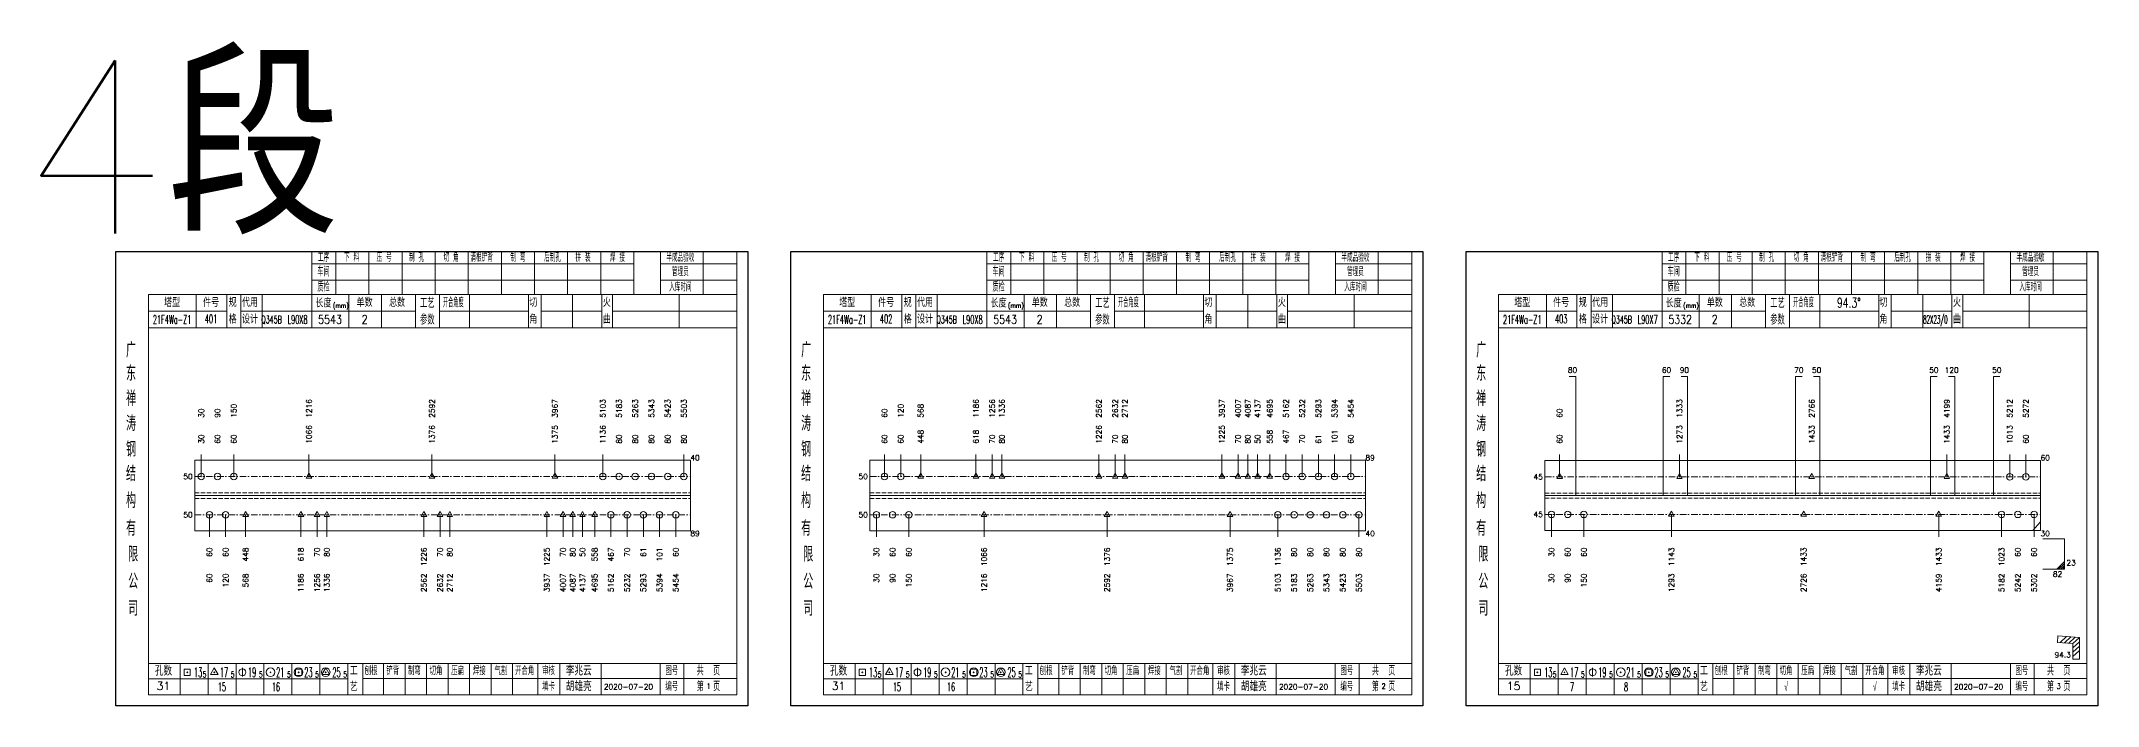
# Model space of a CAD drawing. Extents: x 1310 to 15542, y -76 to 8381.
# Drawn here: x 1482 to 2433, y 3664 to 3971 of the extents above; entities that cross this region are included whole.
import ezdxf
from ezdxf.enums import TextEntityAlignment as Align

# ---------------------------------------------------------------- set-up
doc = ezdxf.new("R2010")
doc.units = 0
doc.header["$MEASUREMENT"] = 0
doc.linetypes.add('一点画线', pattern=[5.2, 3, -1, 0.2, -1])
doc.linetypes.add('虚线', pattern=[2.75, 2, -0.75])
doc.layers.get('0').update_dxf_attribs({"linetype": 'CONTINUOUS', "lineweight": 25})
for name, color, linetype, lineweight in [('1', 7, 'CONTINUOUS', 25), ('2', 7, 'CONTINUOUS', 25), ('4', 7, 'CONTINUOUS', 25), ('5', 7, 'CONTINUOUS', 25)]:
    doc.layers.add(name, color=color, linetype=linetype, lineweight=lineweight)
doc.layers.add('文字', color=4, linetype='CONTINUOUS')
doc.styles.add('HZ', font='txt.shx', dxfattribs={"width": 0.7, "oblique": 12, "bigfont": 'hztxt.shx'})
doc.styles.get("Standard").update_dxf_attribs({"font": 'simplex.shx', "width": 0.7, "height": 3, "bigfont": 'gbhzfs.shx'})

# ---------------------------------------------------------------- blocks, each defined once
blk = doc.blocks.new('孔21.5')
at = {"layer": '5', "color": 7, "linetype": 'Continuous', "lineweight": 13}
for p, q in [((-0.1, -0.1), (0.1, 0.1)), ((0.1, -0.1), (-0.1, 0.1))]:
    blk.add_line(p, q, dxfattribs=at)
blk.add_circle((0, 0), 1, dxfattribs=at)
blk = doc.blocks.new('孔17.5')
at = {"layer": '5', "color": 7, "linetype": 'Continuous', "lineweight": 13}
for p, q in [((0, 1), (-0.866, -0.5)), ((-0.1, -0.1), (0.1, 0.1)), ((0.1, -0.1), (-0.1, 0.1)), ((0.866, -0.5), (0, 1)), ((-0.866, -0.5), (0.866, -0.5))]:
    blk.add_line(p, q, dxfattribs=at)
blk = doc.blocks.new('CTJGK')
at = {"color": 6, "linetype": 'Continuous'}
for p, q in [((0, 209.97), (292.13, 209.97)), ((0, 0), (0, 209.97)), ((292.13, 209.97), (292.13, 0)), ((292.13, 0), (0, 0))]:
    blk.add_line(p, q, dxfattribs=at)

msp = doc.modelspace()

# ---------------------------------------------------------------- linework, layer by layer
at = {"color": 7, "linetype": 'Continuous', "lineweight": 18}
for p, q in [((1552.922, 3777.247), (1552.922, 3744.581)), ((1552.922, 3777.247), (1782.052, 3777.247)), ((1782.052, 3777.247), (1782.052, 3744.581)), ((1865.052, 3777.247), (1865.052, 3744.581)), ((1865.052, 3777.247), (2094.182, 3777.247)), ((2094.182, 3777.247), (2094.182, 3744.581)), ((2177.182, 3777.081), (2177.182, 3744.747)), ((2177.182, 3777.081), (2406.312, 3777.081)), ((2406.312, 3777.081), (2406.312, 3744.747)), ((1552.922, 3760.914), (1782.052, 3760.914)), ((1865.052, 3760.914), (2094.182, 3760.914)), ((2177.182, 3760.914), (2406.312, 3760.914))]:
    msp.add_line(p, q, dxfattribs=at)
at = {"color": 7, "linetype": 'Continuous', "lineweight": 13}
for p, q in [((1555.922, 3769.747), (1555.922, 3779.914)), ((1570.922, 3769.747), (1570.922, 3779.914)), ((1605.697, 3769.747), (1605.697, 3779.914)), ((1662.577, 3769.747), (1662.577, 3779.914)), ((1719.415, 3769.747), (1719.415, 3779.914)), ((1741.552, 3769.747), (1741.552, 3779.914)), ((1779.052, 3769.747), (1779.052, 3779.914)), ((1871.802, 3769.747), (1871.802, 3779.914)), ((1879.302, 3769.747), (1879.302, 3779.914)), ((1888.531, 3769.747), (1888.531, 3779.914)), ((1914.077, 3769.747), (1914.077, 3779.914)), ((1921.577, 3769.747), (1921.577, 3779.914)), ((1926.077, 3769.747), (1926.077, 3779.914)), ((1970.957, 3769.747), (1970.957, 3779.914)), ((1978.457, 3769.747), (1978.457, 3779.914)), ((1982.957, 3769.747), (1982.957, 3779.914)), ((2027.795, 3769.747), (2027.795, 3779.914)), ((2035.295, 3769.747), (2035.295, 3779.914)), ((2039.795, 3769.747), (2039.795, 3779.914)), ((2044.295, 3769.747), (2044.295, 3779.914)), ((2049.932, 3769.747), (2049.932, 3779.914)), ((2057.432, 3769.747), (2057.432, 3779.914)), ((2064.932, 3769.747), (2064.932, 3779.914)), ((2072.432, 3769.747), (2072.432, 3779.914)), ((2079.932, 3769.747), (2079.932, 3779.914)), ((2087.432, 3769.747), (2087.432, 3779.914)), ((2183.932, 3769.581), (2183.932, 3779.914)), ((2239.386, 3769.581), (2239.386, 3779.914)), ((2362.975, 3769.581), (2362.975, 3779.914)), ((2392.062, 3769.581), (2392.062, 3779.914)), ((2399.562, 3769.581), (2399.562, 3779.914)), ((1559.672, 3752.081), (1559.672, 3741.914)), ((1567.172, 3752.081), (1567.172, 3741.914)), ((1576.401, 3752.081), (1576.401, 3741.914)), ((1601.947, 3752.081), (1601.947, 3741.914)), ((1609.447, 3752.081), (1609.447, 3741.914)), ((1613.947, 3752.081), (1613.947, 3741.914)), ((1658.827, 3752.081), (1658.827, 3741.914)), ((1666.327, 3752.081), (1666.327, 3741.914)), ((1670.827, 3752.081), (1670.827, 3741.914)), ((1715.665, 3752.081), (1715.665, 3741.914)), ((1723.165, 3752.081), (1723.165, 3741.914)), ((1727.665, 3752.081), (1727.665, 3741.914)), ((1732.165, 3752.081), (1732.165, 3741.914)), ((1737.802, 3752.081), (1737.802, 3741.914)), ((1745.302, 3752.081), (1745.302, 3741.914)), ((1752.802, 3752.081), (1752.802, 3741.914)), ((1760.302, 3752.081), (1760.302, 3741.914)), ((1767.802, 3752.081), (1767.802, 3741.914)), ((1775.302, 3752.081), (1775.302, 3741.914)), ((1868.052, 3752.081), (1868.052, 3741.914)), ((1883.052, 3752.081), (1883.052, 3741.914)), ((1917.827, 3752.081), (1917.827, 3741.914)), ((1974.707, 3752.081), (1974.707, 3741.914)), ((2031.545, 3752.081), (2031.545, 3741.914)), ((2053.682, 3752.081), (2053.682, 3741.914)), ((2091.182, 3752.081), (2091.182, 3741.914)), ((2180.182, 3752.247), (2180.182, 3741.914)), ((2195.182, 3752.247), (2195.182, 3741.914)), ((2235.636, 3752.247), (2235.636, 3741.914)), ((2359.225, 3752.247), (2359.225, 3741.914)), ((2388.312, 3752.247), (2388.312, 3741.914)), ((2406.312, 3748.879), (2402.788, 3744.747)), ((2403.312, 3752.247), (2403.312, 3741.914)), ((2417.312, 3740.914), (2407.312, 3740.914)), ((2417.312, 3740.914), (2417.312, 3726.914)), ((2413.812, 3726.914), (2417.312, 3730.414)), ((2414.687, 3726.914), (2417.312, 3729.539)), ((2415.562, 3726.914), (2417.312, 3728.664)), ((2416.437, 3726.914), (2417.312, 3727.789)), ((2417.312, 3726.914), (2407.312, 3726.914))]:
    msp.add_line(p, q, dxfattribs=at)
at = {"color": 3, "linetype": '一点画线', "lineweight": 13}
for p, q in [((1552.922, 3769.747), (1782.052, 3769.747)), ((1865.052, 3769.747), (2094.182, 3769.747)), ((2177.182, 3769.581), (2406.312, 3769.581)), ((1552.922, 3752.081), (1782.052, 3752.081)), ((1865.052, 3752.081), (2094.182, 3752.081)), ((2177.182, 3752.247), (2406.312, 3752.247))]:
    msp.add_line(p, q, dxfattribs=at)
at = {"color": 1, "linetype": '虚线', "lineweight": 18}
for p, q in [((1552.922, 3762.247), (1782.052, 3762.247)), ((1552.922, 3759.581), (1782.052, 3759.581)), ((1865.052, 3762.247), (2094.182, 3762.247)), ((1865.052, 3759.581), (2094.182, 3759.581)), ((2177.182, 3762.081), (2406.312, 3762.081)), ((2177.182, 3759.747), (2406.312, 3759.747))]:
    msp.add_line(p, q, dxfattribs=at)
at = {"layer": '1', "color": 7, "linetype": 'Continuous', "lineweight": 18}
for p, q in [((1552.922, 3744.581), (1782.052, 3744.581)), ((1865.052, 3744.581), (2094.182, 3744.581)), ((2177.182, 3744.747), (2406.312, 3744.747))]:
    msp.add_line(p, q, dxfattribs=at)
at = {"layer": '2', "color": 7, "linetype": 'Continuous', "lineweight": 13}
for p, q in [((2191.432, 3815.914), (2188.432, 3815.914)), ((2191.432, 3760.914), (2191.432, 3815.914)), ((2231.886, 3760.914), (2231.886, 3815.914)), ((2231.886, 3815.914), (2234.886, 3815.914)), ((2243.136, 3815.914), (2240.136, 3815.914)), ((2243.136, 3760.914), (2243.136, 3815.914)), ((2293.036, 3760.914), (2293.036, 3815.914)), ((2293.036, 3815.914), (2296.036, 3815.914)), ((2304.286, 3815.914), (2301.286, 3815.914)), ((2304.286, 3760.914), (2304.286, 3815.914)), ((2355.475, 3760.914), (2355.475, 3815.914)), ((2355.475, 3815.914), (2358.475, 3815.914)), ((2366.725, 3815.914), (2363.725, 3815.914)), ((2366.725, 3760.914), (2366.725, 3815.914)), ((2384.562, 3760.914), (2384.562, 3815.914)), ((2384.562, 3815.914), (2387.562, 3815.914)), ((2414.34, 3696.105), (2414.115, 3693.113)), ((2414.115, 3693.113), (2421.312, 3692.572)), ((2424.312, 3695.355), (2414.34, 3696.105)), ((2415.329, 3693.022), (2418.329, 3695.805)), ((2417.323, 3692.872), (2420.323, 3695.655)), ((2419.317, 3692.722), (2422.317, 3695.505)), ((2421.312, 3692.572), (2424.312, 3695.355)), ((2421.312, 3690.572), (2424.312, 3693.355)), ((2421.312, 3692.572), (2421.312, 3685.355)), ((2421.312, 3688.572), (2424.312, 3691.355)), ((2424.312, 3685.355), (2424.312, 3695.355)), ((2421.312, 3686.572), (2424.312, 3689.355)), ((2421.312, 3685.355), (2424.312, 3685.355))]:
    msp.add_line(p, q, dxfattribs=at)
at = {"layer": '4', "color": 1, "linetype": 'Continuous', "lineweight": 18}
for p, q in [((1516.422, 3873.741), (1516.422, 3663.771)), ((1808.552, 3873.741), (1516.422, 3873.741)), ((1607.052, 3873.741), (1607.052, 3853.901)), ((1618.082, 3873.741), (1618.082, 3853.881)), ((1633.392, 3873.741), (1633.392, 3853.881)), ((1648.712, 3873.741), (1648.712, 3853.881)), ((1664.022, 3873.741), (1664.022, 3853.881)), ((1679.332, 3873.741), (1679.332, 3853.881)), ((1694.642, 3873.741), (1694.642, 3853.881)), ((1709.962, 3873.741), (1709.962, 3853.881)), ((1725.272, 3873.741), (1725.272, 3853.881)), ((1740.582, 3873.741), (1740.582, 3853.881)), ((1755.892, 3873.741), (1755.892, 3853.901)), ((1755.892, 3873.741), (1755.892, 3853.881)), ((1768.172, 3873.741), (1768.172, 3853.881)), ((1787.922, 3873.741), (1787.922, 3853.881)), ((1803.502, 3873.741), (1803.502, 3853.881)), ((1808.552, 3843.941), (1808.552, 3873.741)), ((1828.552, 3873.741), (1828.552, 3663.771)), ((2120.682, 3873.741), (1828.552, 3873.741)), ((1919.182, 3873.741), (1919.182, 3853.901)), ((1930.212, 3873.741), (1930.212, 3853.881)), ((1945.522, 3873.741), (1945.522, 3853.881)), ((1960.842, 3873.741), (1960.842, 3853.881)), ((1976.152, 3873.741), (1976.152, 3853.881)), ((1991.462, 3873.741), (1991.462, 3853.881)), ((2006.772, 3873.741), (2006.772, 3853.881)), ((2022.092, 3873.741), (2022.092, 3853.881)), ((2037.402, 3873.741), (2037.402, 3853.881)), ((2052.712, 3873.741), (2052.712, 3853.881)), ((2068.022, 3873.741), (2068.022, 3853.901)), ((2068.022, 3873.741), (2068.022, 3853.881)), ((2080.302, 3873.741), (2080.302, 3853.881)), ((2100.052, 3873.741), (2100.052, 3853.881)), ((2115.632, 3873.741), (2115.632, 3853.881)), ((2120.682, 3843.941), (2120.682, 3873.741)), ((2140.682, 3873.741), (2140.682, 3663.771)), ((2432.812, 3873.741), (2140.682, 3873.741)), ((2231.312, 3873.741), (2231.312, 3853.901)), ((2242.342, 3873.741), (2242.342, 3853.881)), ((2257.652, 3873.741), (2257.652, 3853.881)), ((2272.972, 3873.741), (2272.972, 3853.881)), ((2288.282, 3873.741), (2288.282, 3853.881)), ((2303.592, 3873.741), (2303.592, 3853.881)), ((2318.902, 3873.741), (2318.902, 3853.881)), ((2334.222, 3873.741), (2334.222, 3853.881)), ((2349.532, 3873.741), (2349.532, 3853.881)), ((2364.842, 3873.741), (2364.842, 3853.881)), ((2380.152, 3873.741), (2380.152, 3853.901)), ((2380.152, 3873.741), (2380.152, 3853.881)), ((2392.432, 3873.741), (2392.432, 3853.881)), ((2412.182, 3873.741), (2412.182, 3853.881)), ((2427.762, 3873.741), (2427.762, 3853.881)), ((2432.812, 3843.941), (2432.812, 3873.741)), ((1755.892, 3868.011), (1607.052, 3868.011)), ((1803.502, 3868.011), (1768.172, 3868.011)), ((2068.022, 3868.011), (1919.182, 3868.011)), ((2115.632, 3868.011), (2080.302, 3868.011)), ((2380.152, 3868.011), (2231.312, 3868.011)), ((2427.762, 3868.011), (2392.432, 3868.011)), ((1531.432, 3853.881), (1531.432, 3668.821)), ((1803.502, 3853.881), (1531.432, 3853.881)), ((1553.552, 3853.891), (1553.552, 3838.471)), ((1567.702, 3838.471), (1567.702, 3853.881)), ((1574.202, 3838.471), (1574.202, 3853.881)), ((1584.072, 3853.881), (1584.072, 3838.471)), ((1755.892, 3860.531), (1607.052, 3860.531)), ((1607.052, 3853.901), (1607.052, 3838.471)), ((1624.172, 3853.881), (1624.172, 3838.471)), ((1639.222, 3853.881), (1639.222, 3838.471)), ((1654.922, 3853.881), (1654.922, 3838.471)), ((1665.982, 3853.881), (1665.982, 3838.471)), ((1679.932, 3853.881), (1679.932, 3838.471)), ((1707.232, 3853.881), (1707.232, 3838.471)), ((1712.992, 3853.881), (1712.992, 3838.471)), ((1727.612, 3853.881), (1727.612, 3838.471)), ((1741.072, 3853.881), (1741.072, 3838.471)), ((1746.062, 3853.881), (1746.062, 3838.471)), ((1803.502, 3860.531), (1768.172, 3860.531)), ((1776.802, 3853.881), (1776.802, 3838.471)), ((1803.502, 3668.821), (1803.502, 3853.881)), ((1843.562, 3853.881), (1843.562, 3668.821)), ((2115.632, 3853.881), (1843.562, 3853.881)), ((1865.682, 3853.891), (1865.682, 3838.471)), ((1879.832, 3838.471), (1879.832, 3853.881)), ((1886.332, 3838.471), (1886.332, 3853.881)), ((1896.202, 3853.881), (1896.202, 3838.471)), ((2068.022, 3860.531), (1919.182, 3860.531)), ((1919.182, 3853.901), (1919.182, 3838.471)), ((1936.302, 3853.881), (1936.302, 3838.471)), ((1951.352, 3853.881), (1951.352, 3838.471)), ((1967.052, 3853.881), (1967.052, 3838.471)), ((1978.112, 3853.881), (1978.112, 3838.471)), ((1992.062, 3853.881), (1992.062, 3838.471)), ((2019.362, 3853.881), (2019.362, 3838.471)), ((2025.122, 3853.881), (2025.122, 3838.471)), ((2039.742, 3853.881), (2039.742, 3838.471)), ((2053.202, 3853.881), (2053.202, 3838.471)), ((2058.192, 3853.881), (2058.192, 3838.471)), ((2115.632, 3860.531), (2080.302, 3860.531)), ((2088.932, 3853.881), (2088.932, 3838.471)), ((2115.632, 3668.821), (2115.632, 3853.881)), ((2155.692, 3853.881), (2155.692, 3668.821)), ((2427.762, 3853.881), (2155.692, 3853.881)), ((2177.812, 3853.891), (2177.812, 3838.471)), ((2191.962, 3838.471), (2191.962, 3853.881)), ((2198.462, 3838.471), (2198.462, 3853.881)), ((2208.332, 3853.881), (2208.332, 3838.471)), ((2380.152, 3860.531), (2231.312, 3860.531)), ((2231.312, 3853.901), (2231.312, 3838.471)), ((2248.432, 3853.881), (2248.432, 3838.471)), ((2263.482, 3853.881), (2263.482, 3838.471)), ((2279.182, 3853.881), (2279.182, 3838.471)), ((2290.242, 3853.881), (2290.242, 3838.471)), ((2304.192, 3853.881), (2304.192, 3838.471)), ((2331.492, 3853.881), (2331.492, 3838.471)), ((2337.252, 3853.881), (2337.252, 3838.471)), ((2351.872, 3853.881), (2351.872, 3838.471)), ((2365.332, 3853.881), (2365.332, 3838.471)), ((2370.322, 3853.881), (2370.322, 3838.471)), ((2427.762, 3860.531), (2392.432, 3860.531)), ((2401.062, 3853.881), (2401.062, 3838.471)), ((2427.762, 3668.821), (2427.762, 3853.881)), ((1567.702, 3846.121), (1531.432, 3846.121)), ((1654.922, 3846.171), (1574.202, 3846.171)), ((1665.982, 3846.171), (1707.232, 3846.171)), ((1712.992, 3846.171), (1741.072, 3846.171)), ((1746.062, 3846.171), (1803.682, 3846.171)), ((1808.552, 3663.771), (1808.552, 3843.941)), ((1879.832, 3846.121), (1843.562, 3846.121)), ((1967.052, 3846.171), (1886.332, 3846.171)), ((1978.112, 3846.171), (2019.362, 3846.171)), ((2025.122, 3846.171), (2053.202, 3846.171)), ((2058.192, 3846.171), (2115.812, 3846.171)), ((2120.682, 3663.771), (2120.682, 3843.941)), ((2191.962, 3846.121), (2155.692, 3846.121)), ((2279.182, 3846.171), (2198.462, 3846.171)), ((2290.242, 3846.171), (2331.492, 3846.171)), ((2337.252, 3846.171), (2365.332, 3846.171)), ((2370.322, 3846.171), (2427.942, 3846.171)), ((2432.812, 3663.771), (2432.812, 3843.941)), ((1803.682, 3838.471), (1531.432, 3838.471)), ((2115.812, 3838.471), (1843.562, 3838.471)), ((2427.942, 3838.471), (2155.692, 3838.471)), ((1531.432, 3683.351), (1803.502, 3683.351)), ((1546.122, 3683.351), (1546.122, 3668.821)), ((1559.052, 3668.821), (1559.052, 3683.351)), ((1571.982, 3683.351), (1571.982, 3668.821)), ((1584.902, 3668.821), (1584.902, 3683.351)), ((1597.832, 3683.351), (1597.832, 3668.821)), ((1610.762, 3668.821), (1610.762, 3683.351)), ((1623.682, 3668.821), (1623.682, 3683.351)), ((1630.552, 3668.821), (1630.552, 3683.351)), ((1640.212, 3668.821), (1640.212, 3683.351)), ((1650.152, 3668.821), (1650.152, 3683.351)), ((1660.092, 3668.821), (1660.092, 3683.351)), ((1670.042, 3668.821), (1670.042, 3683.351)), ((1679.982, 3668.821), (1679.982, 3683.351)), ((1689.922, 3668.821), (1689.922, 3683.351)), ((1699.872, 3668.821), (1699.872, 3683.351)), ((1711.512, 3668.821), (1711.512, 3683.351)), ((1721.662, 3668.821), (1721.662, 3683.351)), ((1740.722, 3668.821), (1740.722, 3683.351)), ((1768.102, 3668.821), (1768.102, 3683.351)), ((1779.062, 3668.821), (1779.062, 3683.351)), ((1843.562, 3683.351), (2115.632, 3683.351)), ((1858.252, 3683.351), (1858.252, 3668.821)), ((1871.182, 3668.821), (1871.182, 3683.351)), ((1884.112, 3683.351), (1884.112, 3668.821)), ((1897.032, 3668.821), (1897.032, 3683.351)), ((1909.962, 3683.351), (1909.962, 3668.821)), ((1922.892, 3668.821), (1922.892, 3683.351)), ((1935.812, 3668.821), (1935.812, 3683.351)), ((1942.682, 3668.821), (1942.682, 3683.351)), ((1952.342, 3668.821), (1952.342, 3683.351)), ((1962.282, 3668.821), (1962.282, 3683.351)), ((1972.222, 3668.821), (1972.222, 3683.351)), ((1982.172, 3668.821), (1982.172, 3683.351)), ((1992.112, 3668.821), (1992.112, 3683.351)), ((2002.052, 3668.821), (2002.052, 3683.351)), ((2012.002, 3668.821), (2012.002, 3683.351)), ((2023.642, 3668.821), (2023.642, 3683.351)), ((2033.792, 3668.821), (2033.792, 3683.351)), ((2052.852, 3668.821), (2052.852, 3683.351)), ((2080.232, 3668.821), (2080.232, 3683.351)), ((2091.192, 3668.821), (2091.192, 3683.351)), ((2155.692, 3683.351), (2427.762, 3683.351)), ((2170.382, 3683.351), (2170.382, 3668.821)), ((2183.312, 3668.821), (2183.312, 3683.351)), ((2196.242, 3683.351), (2196.242, 3668.821)), ((2209.162, 3668.821), (2209.162, 3683.351)), ((2222.092, 3683.351), (2222.092, 3668.821)), ((2235.022, 3668.821), (2235.022, 3683.351)), ((2247.942, 3668.821), (2247.942, 3683.351)), ((2254.812, 3668.821), (2254.812, 3683.351)), ((2264.472, 3668.821), (2264.472, 3683.351)), ((2274.412, 3668.821), (2274.412, 3683.351)), ((2284.352, 3668.821), (2284.352, 3683.351)), ((2294.302, 3668.821), (2294.302, 3683.351)), ((2304.242, 3668.821), (2304.242, 3683.351)), ((2314.182, 3668.821), (2314.182, 3683.351)), ((2324.132, 3668.821), (2324.132, 3683.351)), ((2335.772, 3668.821), (2335.772, 3683.351)), ((2345.922, 3668.821), (2345.922, 3683.351)), ((2364.982, 3668.821), (2364.982, 3683.351)), ((2392.362, 3668.821), (2392.362, 3683.351)), ((2403.322, 3668.821), (2403.322, 3683.351)), ((1623.682, 3676.221), (1531.432, 3676.221)), ((1630.512, 3676.381), (1803.502, 3676.381)), ((1935.812, 3676.221), (1843.562, 3676.221)), ((1942.642, 3676.381), (2115.632, 3676.381)), ((2247.942, 3676.221), (2155.692, 3676.221)), ((2254.772, 3676.381), (2427.762, 3676.381)), ((1516.422, 3663.771), (1808.552, 3663.771)), ((1531.432, 3668.821), (1803.502, 3668.821)), ((1828.552, 3663.771), (2120.682, 3663.771)), ((1843.562, 3668.821), (2115.632, 3668.821)), ((2140.682, 3663.771), (2432.812, 3663.771)), ((2155.692, 3668.821), (2427.762, 3668.821))]:
    msp.add_line(p, q, dxfattribs=at)
at = {"layer": '4', "color": 7, "linetype": 'Continuous', "lineweight": 13}
for p, q in [((1548.008, 3677.857), (1548.008, 3680.685)), ((1548.008, 3680.685), (1550.836, 3680.685)), ((1550.836, 3680.685), (1550.836, 3677.857)), ((1561.922, 3681.271), (1560.19, 3678.271)), ((1563.654, 3678.271), (1561.922, 3681.271)), ((1574.922, 3681.271), (1574.922, 3677.271)), ((1599.508, 3677.857), (1599.508, 3680.685)), ((1599.508, 3680.685), (1602.336, 3680.685)), ((1602.336, 3680.685), (1602.336, 3677.857)), ((1613.422, 3681.271), (1611.69, 3678.271)), ((1615.154, 3678.271), (1613.422, 3681.271)), ((1860.138, 3677.857), (1860.138, 3680.685)), ((1860.138, 3680.685), (1862.966, 3680.685)), ((1862.966, 3680.685), (1862.966, 3677.857)), ((1874.052, 3681.271), (1872.32, 3678.271)), ((1875.784, 3678.271), (1874.052, 3681.271)), ((1887.052, 3681.271), (1887.052, 3677.271)), ((1911.638, 3677.857), (1911.638, 3680.685)), ((1911.638, 3680.685), (1914.466, 3680.685)), ((1914.466, 3680.685), (1914.466, 3677.857)), ((1925.552, 3681.271), (1923.82, 3678.271)), ((1927.284, 3678.271), (1925.552, 3681.271)), ((2172.268, 3677.857), (2172.268, 3680.685)), ((2172.268, 3680.685), (2175.096, 3680.685)), ((2175.096, 3680.685), (2175.096, 3677.857)), ((2186.182, 3681.271), (2184.45, 3678.271)), ((2187.914, 3678.271), (2186.182, 3681.271)), ((2199.182, 3681.271), (2199.182, 3677.271)), ((2223.768, 3677.857), (2223.768, 3680.685)), ((2223.768, 3680.685), (2226.596, 3680.685)), ((2226.596, 3680.685), (2226.596, 3677.857)), ((2237.682, 3681.271), (2235.95, 3678.271)), ((2239.414, 3678.271), (2237.682, 3681.271)), ((1550.836, 3677.857), (1548.008, 3677.857)), ((1549.222, 3679.071), (1549.622, 3679.471)), ((1549.622, 3679.071), (1549.222, 3679.471)), ((1560.19, 3678.271), (1563.654, 3678.271)), ((1561.722, 3679.071), (1562.122, 3679.471)), ((1562.122, 3679.071), (1561.722, 3679.471)), ((1587.722, 3679.071), (1588.122, 3679.471)), ((1588.122, 3679.071), (1587.722, 3679.471)), ((1602.336, 3677.857), (1599.508, 3677.857)), ((1600.722, 3679.071), (1601.122, 3679.471)), ((1601.122, 3679.071), (1600.722, 3679.471)), ((1611.69, 3678.271), (1615.154, 3678.271)), ((1613.222, 3679.071), (1613.622, 3679.471)), ((1613.622, 3679.071), (1613.222, 3679.471)), ((1862.966, 3677.857), (1860.138, 3677.857)), ((1861.352, 3679.071), (1861.752, 3679.471)), ((1861.752, 3679.071), (1861.352, 3679.471)), ((1872.32, 3678.271), (1875.784, 3678.271)), ((1873.852, 3679.071), (1874.252, 3679.471)), ((1874.252, 3679.071), (1873.852, 3679.471)), ((1899.852, 3679.071), (1900.252, 3679.471)), ((1900.252, 3679.071), (1899.852, 3679.471)), ((1914.466, 3677.857), (1911.638, 3677.857)), ((1912.852, 3679.071), (1913.252, 3679.471)), ((1913.252, 3679.071), (1912.852, 3679.471)), ((1923.82, 3678.271), (1927.284, 3678.271)), ((1925.352, 3679.071), (1925.752, 3679.471)), ((1925.752, 3679.071), (1925.352, 3679.471)), ((2175.096, 3677.857), (2172.268, 3677.857)), ((2173.482, 3679.071), (2173.882, 3679.471)), ((2173.882, 3679.071), (2173.482, 3679.471)), ((2184.45, 3678.271), (2187.914, 3678.271)), ((2185.982, 3679.071), (2186.382, 3679.471)), ((2186.382, 3679.071), (2185.982, 3679.471)), ((2211.982, 3679.071), (2212.382, 3679.471)), ((2212.382, 3679.071), (2211.982, 3679.471)), ((2226.596, 3677.857), (2223.768, 3677.857)), ((2224.982, 3679.071), (2225.382, 3679.471)), ((2225.382, 3679.071), (2224.982, 3679.471)), ((2235.95, 3678.271), (2239.414, 3678.271)), ((2237.482, 3679.071), (2237.882, 3679.471)), ((2237.882, 3679.071), (2237.482, 3679.471))]:
    msp.add_line(p, q, dxfattribs=at)
for centre, radius in [((1574.922, 3679.271), 1.6), ((1587.922, 3679.271), 2), ((1600.922, 3679.271), 2), ((1613.422, 3679.271), 2), ((1887.052, 3679.271), 1.6), ((1900.052, 3679.271), 2), ((1913.052, 3679.271), 2), ((1925.552, 3679.271), 2), ((2199.182, 3679.271), 1.6), ((2212.182, 3679.271), 2), ((2225.182, 3679.271), 2), ((2237.682, 3679.271), 2)]:
    msp.add_circle(centre, radius, dxfattribs=at)

# ---------------------------------------------------------------- block references
at = {"color": 0, "linetype": 'Continuous'}
for p in [(1516.422, 3663.771), (1828.552, 3663.771), (2140.682, 3663.771)]:
    msp.add_blockref('CTJGK', p, dxfattribs=at)
at = {"color": 8, "linetype": 'Continuous', "lineweight": 9, "xscale": 1.5, "yscale": 1.5, "zscale": 1.5}
for name, p in [('孔21.5', (1555.922, 3769.747)), ('孔21.5', (1563.422, 3769.747)), ('孔21.5', (1570.922, 3769.747)), ('孔17.5', (1605.697, 3769.747)), ('孔17.5', (1662.577, 3769.747)), ('孔17.5', (1719.415, 3769.747)), ('孔21.5', (1741.552, 3769.747)), ('孔21.5', (1749.052, 3769.747)), ('孔21.5', (1756.552, 3769.747)), ('孔21.5', (1764.052, 3769.747)), ('孔21.5', (1771.552, 3769.747)), ('孔21.5', (1779.052, 3769.747)), ('孔21.5', (1871.802, 3769.747)), ('孔21.5', (1879.302, 3769.747)), ('孔17.5', (1888.531, 3769.747)), ('孔17.5', (1914.077, 3769.747)), ('孔17.5', (1921.577, 3769.747)), ('孔17.5', (1926.077, 3769.747)), ('孔17.5', (1970.957, 3769.747)), ('孔17.5', (1978.457, 3769.747)), ('孔17.5', (1982.957, 3769.747)), ('孔17.5', (2027.795, 3769.747)), ('孔17.5', (2035.295, 3769.747)), ('孔17.5', (2039.795, 3769.747)), ('孔17.5', (2044.295, 3769.747)), ('孔17.5', (2049.932, 3769.747)), ('孔21.5', (2057.432, 3769.747)), ('孔21.5', (2064.932, 3769.747)), ('孔21.5', (2072.432, 3769.747)), ('孔21.5', (2079.932, 3769.747)), ('孔21.5', (2087.432, 3769.747)), ('孔17.5', (2183.932, 3769.581)), ('孔17.5', (2239.386, 3769.581)), ('孔17.5', (2300.536, 3769.581)), ('孔17.5', (2362.975, 3769.581)), ('孔21.5', (2392.062, 3769.581)), ('孔21.5', (2399.562, 3769.581))]:
    msp.add_blockref(name, p, dxfattribs=at)
at = {"layer": '1', "color": 8, "linetype": 'Continuous', "lineweight": 9, "xscale": 1.5, "yscale": 1.5, "zscale": 1.5}
for name, p in [('孔21.5', (1559.672, 3752.081)), ('孔21.5', (1567.172, 3752.081)), ('孔17.5', (1576.401, 3752.081)), ('孔17.5', (1601.947, 3752.081)), ('孔17.5', (1609.447, 3752.081)), ('孔17.5', (1613.947, 3752.081)), ('孔17.5', (1658.827, 3752.081)), ('孔17.5', (1666.327, 3752.081)), ('孔17.5', (1670.827, 3752.081)), ('孔17.5', (1715.665, 3752.081)), ('孔17.5', (1723.165, 3752.081)), ('孔17.5', (1727.665, 3752.081)), ('孔17.5', (1732.165, 3752.081)), ('孔17.5', (1737.802, 3752.081)), ('孔21.5', (1745.302, 3752.081)), ('孔21.5', (1752.802, 3752.081)), ('孔21.5', (1760.302, 3752.081)), ('孔21.5', (1767.802, 3752.081)), ('孔21.5', (1775.302, 3752.081)), ('孔21.5', (1868.052, 3752.081)), ('孔21.5', (1875.552, 3752.081)), ('孔21.5', (1883.052, 3752.081)), ('孔17.5', (1917.827, 3752.081)), ('孔17.5', (1974.707, 3752.081)), ('孔17.5', (2031.545, 3752.081)), ('孔21.5', (2053.682, 3752.081)), ('孔21.5', (2061.182, 3752.081)), ('孔21.5', (2068.682, 3752.081)), ('孔21.5', (2076.182, 3752.081)), ('孔21.5', (2083.682, 3752.081)), ('孔21.5', (2091.182, 3752.081)), ('孔21.5', (2180.182, 3752.247)), ('孔21.5', (2187.682, 3752.247)), ('孔21.5', (2195.182, 3752.247)), ('孔17.5', (2235.636, 3752.247)), ('孔17.5', (2296.786, 3752.247)), ('孔17.5', (2359.225, 3752.247)), ('孔21.5', (2388.312, 3752.247)), ('孔21.5', (2395.812, 3752.247)), ('孔21.5', (2403.312, 3752.247))]:
    msp.add_blockref(name, p, dxfattribs=at)

# ---------------------------------------------------------------- texts
at = {"color": 7, "linetype": 'Continuous', "lineweight": 13}
for s, p in [('1216', (1605.697, 3796.914)), ('2592', (1662.577, 3796.914)), ('3967', (1719.415, 3796.914)), ('5103', (1741.552, 3796.914)), ('5183', (1749.052, 3796.914)), ('5263', (1756.552, 3796.914)), ('5343', (1764.052, 3796.914)), ('5423', (1771.552, 3796.914)), ('5503', (1779.052, 3796.914)), ('1186', (1914.077, 3796.914)), ('1256', (1921.577, 3796.914)), ('1336', (1926.077, 3796.914)), ('2562', (1970.957, 3796.914)), ('2632', (1978.457, 3796.914)), ('2712', (1982.957, 3796.914)), ('3937', (2027.795, 3796.914)), ('4007', (2035.295, 3796.914)), ('4087', (2039.795, 3796.914)), ('4137', (2044.295, 3796.914)), ('4695', (2049.932, 3796.914)), ('5162', (2057.432, 3796.914)), ('5232', (2064.932, 3796.914)), ('5293', (2072.432, 3796.914)), ('5394', (2079.932, 3796.914)), ('5454', (2087.432, 3796.914)), ('1333', (2239.386, 3796.914)), ('2766', (2300.536, 3796.914)), ('4199', (2362.975, 3796.914)), ('5212', (2392.062, 3796.914)), ('5272', (2399.562, 3796.914)), ('30', (1555.922, 3796.914)), ('90', (1563.422, 3796.914)), ('150', (1570.922, 3796.914)), ('60', (1871.802, 3796.914)), ('120', (1879.302, 3796.914)), ('568', (1888.531, 3796.914)), ('60', (2183.932, 3796.914))]:
    msp.add_text(s, height=2.5, rotation=90, dxfattribs=at).set_placement(p, align=Align.MIDDLE_LEFT)
at = {"color": 8, "linetype": 'Continuous', "lineweight": 9}
for s, p in [('30', (1555.922, 3784.914)), ('60', (1563.422, 3784.914)), ('60', (1570.922, 3784.914)), ('1066', (1605.697, 3784.914)), ('1376', (1662.577, 3784.914)), ('1375', (1719.415, 3784.914)), ('1136', (1741.552, 3784.914)), ('80', (1749.052, 3784.914)), ('80', (1756.552, 3784.914)), ('80', (1764.052, 3784.914)), ('80', (1771.552, 3784.914)), ('80', (1779.052, 3784.914)), ('60', (1871.802, 3784.914)), ('60', (1879.302, 3784.914)), ('448', (1888.531, 3784.914)), ('618', (1914.077, 3784.914)), ('70', (1921.577, 3784.914)), ('80', (1926.077, 3784.914)), ('1226', (1970.957, 3784.914)), ('70', (1978.457, 3784.914)), ('80', (1982.957, 3784.914)), ('1225', (2027.795, 3784.914)), ('70', (2035.295, 3784.914)), ('80', (2039.795, 3784.914)), ('50', (2044.295, 3784.914)), ('558', (2049.932, 3784.914)), ('467', (2057.432, 3784.914)), ('70', (2064.932, 3784.914)), ('61', (2072.432, 3784.914)), ('101', (2079.932, 3784.914)), ('60', (2087.432, 3784.914)), ('60', (2183.932, 3784.914)), ('1273', (2239.386, 3784.914)), ('1433', (2300.536, 3784.914)), ('1433', (2362.975, 3784.914)), ('1013', (2392.062, 3784.914)), ('60', (2399.562, 3784.914))]:
    msp.add_text(s, height=2.5, rotation=90, dxfattribs=at).set_placement(p, align=Align.MIDDLE_LEFT)
at = {"color": 7, "linetype": 'Continuous', "lineweight": 13}
for s, p in [('40', (1782.052, 3778.414)), ('89', (2094.182, 3778.414)), ('60', (2406.312, 3778.414))]:
    msp.add_text(s, height=2.5, dxfattribs=at).set_placement(p, align=Align.MIDDLE_LEFT)
for s, p in [('50', (1551.922, 3769.747)), ('50', (1864.052, 3769.747)), ('45', (2176.182, 3769.581)), ('50', (1551.922, 3752.081)), ('50', (1864.052, 3752.081)), ('45', (2176.182, 3752.247))]:
    msp.add_text(s, height=2.5, dxfattribs=at).set_placement(p, align=Align.MIDDLE_RIGHT)
msp.add_text('23', height=2.5, dxfattribs=at).set_placement((2418.312, 3727.914), align=Align.BOTTOM_LEFT)
msp.add_text('82', height=2.5, dxfattribs=at).set_placement((2416.312, 3725.914), align=Align.TOP_RIGHT)
at = {"layer": '1', "color": 7, "linetype": 'Continuous', "lineweight": 13}
for s, p in [('89', (1782.052, 3743.414)), ('40', (2094.182, 3743.414)), ('30', (2406.312, 3743.414))]:
    msp.add_text(s, height=2.5, dxfattribs=at).set_placement(p, align=Align.MIDDLE_LEFT)
at = {"layer": '1', "color": 8, "linetype": 'Continuous', "lineweight": 9}
for s, p in [('60', (1559.672, 3736.914)), ('60', (1567.172, 3736.914)), ('448', (1576.401, 3736.914)), ('618', (1601.947, 3736.914)), ('70', (1609.447, 3736.914)), ('80', (1613.947, 3736.914)), ('1226', (1658.827, 3736.914)), ('70', (1666.327, 3736.914)), ('80', (1670.827, 3736.914)), ('1225', (1715.665, 3736.914)), ('70', (1723.165, 3736.914)), ('80', (1727.665, 3736.914)), ('50', (1732.165, 3736.914)), ('558', (1737.802, 3736.914)), ('467', (1745.302, 3736.914)), ('70', (1752.802, 3736.914)), ('61', (1760.302, 3736.914)), ('101', (1767.802, 3736.914)), ('60', (1775.302, 3736.914)), ('30', (1868.052, 3736.914)), ('60', (1875.552, 3736.914)), ('60', (1883.052, 3736.914)), ('1066', (1917.827, 3736.914)), ('1376', (1974.707, 3736.914)), ('1375', (2031.545, 3736.914)), ('1136', (2053.682, 3736.914)), ('80', (2061.182, 3736.914)), ('80', (2068.682, 3736.914)), ('80', (2076.182, 3736.914)), ('80', (2083.682, 3736.914)), ('80', (2091.182, 3736.914)), ('30', (2180.182, 3736.914)), ('60', (2187.682, 3736.914)), ('60', (2195.182, 3736.914)), ('1143', (2235.636, 3736.914)), ('1433', (2296.786, 3736.914)), ('1433', (2359.225, 3736.914)), ('1023', (2388.312, 3736.914)), ('60', (2395.812, 3736.914)), ('60', (2403.312, 3736.914))]:
    msp.add_text(s, height=2.5, rotation=90, dxfattribs=at).set_placement(p, align=Align.MIDDLE_RIGHT)
at = {"layer": '1', "color": 7, "linetype": 'Continuous', "lineweight": 13}
for s, p in [('60', (1559.672, 3724.914)), ('120', (1567.172, 3724.914)), ('568', (1576.401, 3724.914)), ('1186', (1601.947, 3724.914)), ('1256', (1609.447, 3724.914)), ('1336', (1613.947, 3724.914)), ('2562', (1658.827, 3724.914)), ('2632', (1666.327, 3724.914)), ('2712', (1670.827, 3724.914)), ('3937', (1715.665, 3724.914)), ('4007', (1723.165, 3724.914)), ('4087', (1727.665, 3724.914)), ('4137', (1732.165, 3724.914)), ('4695', (1737.802, 3724.914)), ('5162', (1745.302, 3724.914)), ('5232', (1752.802, 3724.914)), ('5293', (1760.302, 3724.914)), ('5394', (1767.802, 3724.914)), ('5454', (1775.302, 3724.914)), ('30', (1868.052, 3724.914)), ('90', (1875.552, 3724.914)), ('150', (1883.052, 3724.914)), ('1216', (1917.827, 3724.914)), ('2592', (1974.707, 3724.914)), ('3967', (2031.545, 3724.914)), ('5103', (2053.682, 3724.914)), ('5183', (2061.182, 3724.914)), ('5263', (2068.682, 3724.914)), ('5343', (2076.182, 3724.914)), ('5423', (2083.682, 3724.914)), ('5503', (2091.182, 3724.914)), ('30', (2180.182, 3724.914)), ('90', (2187.682, 3724.914)), ('150', (2195.182, 3724.914)), ('1293', (2235.636, 3724.914)), ('2726', (2296.786, 3724.914)), ('4159', (2359.225, 3724.914)), ('5182', (2388.312, 3724.914)), ('5242', (2395.812, 3724.914)), ('5302', (2403.312, 3724.914))]:
    msp.add_text(s, height=2.5, rotation=90, dxfattribs=at).set_placement(p, align=Align.MIDDLE_RIGHT)
at = {"layer": '2', "color": 7, "linetype": 'Continuous', "lineweight": 13}
for s, p in [('80', (2189.932, 3816.914)), ('60', (2233.386, 3816.914)), ('90', (2241.636, 3816.914)), ('70', (2294.536, 3816.914)), ('50', (2302.786, 3816.914)), ('50', (2356.975, 3816.914)), ('120', (2365.225, 3816.914)), ('50', (2386.062, 3816.914))]:
    msp.add_text(s, height=2.5, dxfattribs=at).set_placement(p, align=Align.BOTTOM_CENTER)
msp.add_text('94.3', height=2.5, dxfattribs=at).set_placement((2420.312, 3685.355), align=Align.BOTTOM_RIGHT)
at = {"layer": '4', "color": 1, "linetype": 'Continuous', "lineweight": 25}
for s, height, width, p in [('工序', 3.7, 0.7, (1612.422, 3870.871)), ('下 料', 3.7, 0.7, (1625.422, 3870.871)), ('压 号', 3.7, 0.7, (1640.422, 3870.871)), ('制 孔', 3.7, 0.7, (1655.422, 3870.871)), ('切 角', 3.7, 0.7, (1671.422, 3870.871)), ('清根铲背 ', 3.7, 0.7, (1686.422, 3870.871)), (' 制 弯', 3.7, 0.7, (1701.422, 3870.871)), (' 后制孔', 3.7, 0.7, (1717.422, 3870.871)), ('拼 装', 3.7, 0.7, (1732.422, 3870.871)), (' 焊 接', 3.7, 0.7, (1747.422, 3870.871)), ('半成品验收', 3.7, 0.7, (1777.422, 3870.871)), ('工序', 3.7, 0.7, (1924.552, 3870.871)), ('下 料', 3.7, 0.7, (1937.552, 3870.871)), ('压 号', 3.7, 0.7, (1952.552, 3870.871)), ('制 孔', 3.7, 0.7, (1967.552, 3870.871)), ('切 角', 3.7, 0.7, (1983.552, 3870.871)), ('清根铲背 ', 3.7, 0.7, (1998.552, 3870.871)), (' 制 弯', 3.7, 0.7, (2013.552, 3870.871)), (' 后制孔', 3.7, 0.7, (2029.552, 3870.871)), ('拼 装', 3.7, 0.7, (2044.552, 3870.871)), (' 焊 接', 3.7, 0.7, (2059.552, 3870.871)), ('半成品验收', 3.7, 0.7, (2089.552, 3870.871)), ('工序', 3.7, 0.7, (2236.682, 3870.871)), ('下 料', 3.7, 0.7, (2249.682, 3870.871)), ('压 号', 3.7, 0.7, (2264.682, 3870.871)), ('制 孔', 3.7, 0.7, (2279.682, 3870.871)), ('切 角', 3.7, 0.7, (2295.682, 3870.871)), ('清根铲背 ', 3.7, 0.7, (2310.682, 3870.871)), (' 制 弯', 3.7, 0.7, (2325.682, 3870.871)), (' 后制孔', 3.7, 0.7, (2341.682, 3870.871)), ('拼 装', 3.7, 0.7, (2356.682, 3870.871)), (' 焊 接', 3.7, 0.7, (2371.682, 3870.871)), ('半成品验收', 3.7, 0.7, (2401.682, 3870.871)), ('车间', 4, 0.7, (1612.422, 3864.271)), ('管理员', 3.7, 0.7, (1777.422, 3864.271)), ('车间', 4, 0.7, (1924.552, 3864.271)), ('管理员', 3.7, 0.7, (2089.552, 3864.271)), ('车间', 4, 0.7, (2236.682, 3864.271)), ('管理员', 3.7, 0.7, (2401.682, 3864.271)), ('质检', 4, 0.7, (1612.422, 3857.211)), ('工艺', 4.8, 0.7, (1660.422, 3850.031)), ('开合角度', 4, 0.6, (1672.422, 3850.031)), ('入库时间', 3.7, 0.7, (1777.422, 3857.211)), ('质检', 4, 0.7, (1924.552, 3857.211)), ('工艺', 4.8, 0.7, (1972.552, 3850.031)), ('开合角度', 4, 0.6, (1984.552, 3850.031)), ('入库时间', 3.7, 0.7, (2089.552, 3857.211)), ('质检', 4, 0.7, (2236.682, 3857.211)), ('工艺', 4.8, 0.7, (2284.682, 3850.031)), ('开合角度', 4, 0.6, (2296.682, 3850.031)), ('94.3%%d', 4.47, 0.7, (2317.682, 3850.031)), ('入库时间', 3.7, 0.7, (2401.682, 3857.211)), ('21F4Wa-Z1', 4, 0.5, (1542.422, 3842.291)), ('401', 4, 0.5, (1560.422, 3842.541)), ('Q345B', 3.5, 0.5, (1588.422, 3842.271)), ('L90X8', 4, 0.5, (1600.422, 3842.271)), ('5543', 4, 0.8, (1615.422, 3842.321)), ('(mm)', 2.24, 0.7, (1620.422, 3848.771)), ('2', 4, 0.8, (1631.422, 3842.321)), ('参数', 4.8, 0.7, (1660.422, 3842.321)), ('21F4Wa-Z1', 4, 0.5, (1854.552, 3842.291)), ('402', 4, 0.5, (1872.552, 3842.541)), ('Q345B', 3.5, 0.5, (1900.552, 3842.271)), ('L90X8', 4, 0.5, (1912.552, 3842.271)), ('5543', 4, 0.8, (1927.552, 3842.321)), ('(mm)', 2.24, 0.7, (1932.552, 3848.771)), ('2', 4, 0.8, (1943.552, 3842.321)), ('参数', 4.8, 0.7, (1972.552, 3842.321)), ('21F4Wa-Z1', 4, 0.5, (2166.682, 3842.291)), ('403', 4, 0.5, (2184.682, 3842.541)), ('Q345B', 3.5, 0.5, (2212.682, 3842.271)), ('L90X7', 4, 0.5, (2224.682, 3842.271)), ('5332', 4, 0.8, (2239.682, 3842.321)), ('(mm)', 2.24, 0.7, (2244.682, 3848.771)), ('2', 4, 0.8, (2255.682, 3842.321)), ('参数', 4.8, 0.7, (2284.682, 3842.321)), ('82X23/0', 3.8, 0.4, (2357.682, 3842.321)), ('广', 6.96, 0.7, (1523.422, 3828.241)), ('广', 6.96, 0.7, (1835.552, 3828.241)), ('广', 6.96, 0.7, (2147.682, 3828.241)), ('东', 6.96, 0.7, (1523.422, 3817.451)), ('东', 6.96, 0.7, (1835.552, 3817.451)), ('东', 6.96, 0.7, (2147.682, 3817.451)), ('禅', 6.96, 0.7, (1523.422, 3805.861)), ('禅', 6.96, 0.7, (1835.552, 3805.861)), ('禅', 6.96, 0.7, (2147.682, 3805.861)), ('涛', 6.96, 0.7, (1523.422, 3794.261)), ('涛', 6.96, 0.7, (1835.552, 3794.261)), ('涛', 6.96, 0.7, (2147.682, 3794.261)), ('钢', 6.96, 0.7, (1523.422, 3782.371)), ('钢', 6.96, 0.7, (1835.552, 3782.371)), ('钢', 6.96, 0.7, (2147.682, 3782.371)), ('结', 6.96, 0.7, (1523.422, 3771.061)), ('结', 6.96, 0.7, (1835.552, 3771.061)), ('结', 6.96, 0.7, (2147.682, 3771.061)), ('构', 6.96, 0.7, (1523.422, 3758.681)), ('构', 6.96, 0.7, (1835.552, 3758.681)), ('构', 6.96, 0.7, (2147.682, 3758.681)), ('有', 6.96, 0.7, (1523.422, 3745.871)), ('有', 6.96, 0.7, (1835.552, 3745.871)), ('有', 6.96, 0.7, (2147.682, 3745.871)), ('限', 6.96, 0.7, (1524.422, 3733.871)), ('限', 6.96, 0.7, (1836.552, 3733.871)), ('限', 6.96, 0.7, (2148.682, 3733.871)), ('公', 6.96, 0.7, (1524.422, 3721.331)), ('公', 6.96, 0.7, (1836.552, 3721.331)), ('公', 6.96, 0.7, (2148.682, 3721.331)), ('司', 6.96, 0.7, (1524.422, 3708.851)), ('司', 6.96, 0.7, (1836.552, 3708.851)), ('司', 6.96, 0.7, (2148.682, 3708.851)), ('13', 4.47, 0.5, (1554.422, 3679.271)), ('17', 4.47, 0.5, (1566.422, 3679.271)), ('19', 4.47, 0.5, (1579.422, 3679.271)), ('21', 4.47, 0.5, (1592.422, 3679.271)), ('23', 4.47, 0.5, (1605.422, 3679.271)), ('25', 4.47, 0.5, (1618.422, 3679.271)), ('刨根', 3.7, 0.8, (1634.422, 3679.871)), ('铲背', 3.7, 0.8, (1644.422, 3679.871)), ('制弯', 3.7, 0.8, (1654.422, 3679.871)), ('切角', 3.7, 0.8, (1664.422, 3679.871)), ('压扁', 3.7, 0.8, (1674.422, 3679.871)), ('焊接', 3.7, 0.8, (1684.422, 3679.871)), ('气割', 3.7, 0.8, (1694.422, 3679.871)), ('开合角', 3.7, 0.8, (1705.422, 3679.871)), ('审核', 3.7, 0.8, (1716.422, 3679.871)), ('图号', 3.7, 0.8, (1773.422, 3679.871)), ('共  页', 4, 0.8, (1790.422, 3679.871)), ('13', 4.47, 0.5, (1866.552, 3679.271)), ('17', 4.47, 0.5, (1878.552, 3679.271)), ('19', 4.47, 0.5, (1891.552, 3679.271)), ('21', 4.47, 0.5, (1904.552, 3679.271)), ('23', 4.47, 0.5, (1917.552, 3679.271)), ('25', 4.47, 0.5, (1930.552, 3679.271)), ('刨根', 3.7, 0.8, (1946.552, 3679.871)), ('铲背', 3.7, 0.8, (1956.552, 3679.871)), ('制弯', 3.7, 0.8, (1966.552, 3679.871)), ('切角', 3.7, 0.8, (1976.552, 3679.871)), ('压扁', 3.7, 0.8, (1986.552, 3679.871)), ('焊接', 3.7, 0.8, (1996.552, 3679.871)), ('气割', 3.7, 0.8, (2006.552, 3679.871)), ('开合角', 3.7, 0.8, (2017.552, 3679.871)), ('审核', 3.7, 0.8, (2028.552, 3679.871)), ('图号', 3.7, 0.8, (2085.552, 3679.871)), ('共  页', 4, 0.8, (2102.552, 3679.871)), ('13', 4.47, 0.5, (2178.682, 3679.271)), ('17', 4.47, 0.5, (2190.682, 3679.271)), ('19', 4.47, 0.5, (2203.682, 3679.271)), ('21', 4.47, 0.5, (2216.682, 3679.271)), ('23', 4.47, 0.5, (2229.682, 3679.271)), ('25', 4.47, 0.5, (2242.682, 3679.271)), ('刨根', 3.7, 0.8, (2258.682, 3679.871)), ('铲背', 3.7, 0.8, (2268.682, 3679.871)), ('制弯', 3.7, 0.8, (2278.682, 3679.871)), ('切角', 3.7, 0.8, (2288.682, 3679.871)), ('压扁', 3.7, 0.8, (2298.682, 3679.871)), ('焊接', 3.7, 0.8, (2308.682, 3679.871)), ('气割', 3.7, 0.8, (2318.682, 3679.871)), ('开合角', 3.7, 0.8, (2329.682, 3679.871)), ('审核', 3.7, 0.8, (2340.682, 3679.871)), ('图号', 3.7, 0.8, (2397.682, 3679.871)), ('共  页', 4, 0.8, (2414.682, 3679.871)), ('5', 2.68, 0.6, (1557.422, 3678.271)), ('15', 4, 0.5, (1565.422, 3672.521)), ('5', 2.68, 0.6, (1570.422, 3678.271)), ('5', 2.68, 0.6, (1583.422, 3678.271)), ('16', 4, 0.5, (1590.422, 3672.521)), ('5', 2.68, 0.6, (1596.422, 3678.271)), ('5', 2.68, 0.6, (1609.422, 3678.271)), ('5', 2.68, 0.6, (1622.422, 3678.271)), ('填卡', 3.7, 0.8, (1716.422, 3672.601)), ('编号', 3.7, 0.8, (1773.422, 3672.601)), ('第  页', 4, 0.8, (1790.422, 3672.601)), ('5', 2.68, 0.6, (1869.552, 3678.271)), ('15', 4, 0.5, (1877.552, 3672.521)), ('5', 2.68, 0.6, (1882.552, 3678.271)), ('5', 2.68, 0.6, (1895.552, 3678.271)), ('16', 4, 0.5, (1902.552, 3672.521)), ('5', 2.68, 0.6, (1908.552, 3678.271)), ('5', 2.68, 0.6, (1921.552, 3678.271)), ('5', 2.68, 0.6, (1934.552, 3678.271)), ('填卡', 3.7, 0.8, (2028.552, 3672.601)), ('编号', 3.7, 0.8, (2085.552, 3672.601)), ('第  页', 4, 0.8, (2102.552, 3672.601)), ('5', 2.68, 0.6, (2181.682, 3678.271)), ('7', 4, 0.5, (2189.682, 3672.521)), ('5', 2.68, 0.6, (2194.682, 3678.271)), ('5', 2.68, 0.6, (2207.682, 3678.271)), ('8', 4, 0.5, (2214.682, 3672.521)), ('5', 2.68, 0.6, (2220.682, 3678.271)), ('5', 2.68, 0.6, (2233.682, 3678.271)), ('5', 2.68, 0.6, (2246.682, 3678.271)), ('√', 4, 0.6, (2288.682, 3672.601)), ('√', 4, 0.6, (2329.682, 3672.601)), ('填卡', 3.7, 0.8, (2340.682, 3672.601)), ('编号', 3.7, 0.8, (2397.682, 3672.601)), ('第  页', 4, 0.8, (2414.682, 3672.601))]:
    msp.add_text(s, height=height, dxfattribs=dict(at, width=width)).set_placement(p, align=Align.MIDDLE_CENTER)
for s, height, p in [('塔型', 3.7, (1542.422, 3850.001)), ('件号', 3.7, (1560.422, 3850.001)), ('规', 3.7, (1570.422, 3850.031)), ('代用', 3.7, (1578.422, 3850.031)), ('长度', 3.7, (1612.422, 3849.771)), ('单数', 3.7, (1631.422, 3850.031)), ('总数', 3.7, (1646.422, 3850.031)), ('切', 3.7, (1709.422, 3850.031)), ('火', 3.7, (1743.422, 3850.031)), ('塔型', 3.7, (1854.552, 3850.001)), ('件号', 3.7, (1872.552, 3850.001)), ('规', 3.7, (1882.552, 3850.031)), ('代用', 3.7, (1890.552, 3850.031)), ('长度', 3.7, (1924.552, 3849.771)), ('单数', 3.7, (1943.552, 3850.031)), ('总数', 3.7, (1958.552, 3850.031)), ('切', 3.7, (2021.552, 3850.031)), ('火', 3.7, (2055.552, 3850.031)), ('塔型', 3.7, (2166.682, 3850.001)), ('件号', 3.7, (2184.682, 3850.001)), ('规', 3.7, (2194.682, 3850.031)), ('代用', 3.7, (2202.682, 3850.031)), ('长度', 3.7, (2236.682, 3849.771)), ('单数', 3.7, (2255.682, 3850.031)), ('总数', 3.7, (2270.682, 3850.031)), ('切', 3.7, (2333.682, 3850.031)), ('火', 3.7, (2367.682, 3850.031)), ('格', 3.7, (1570.422, 3842.321)), ('设计', 3.7, (1578.422, 3842.321)), ('角', 3.7, (1709.422, 3842.321)), ('曲', 3.7, (1743.422, 3842.321)), ('格', 3.7, (1882.552, 3842.321)), ('设计', 3.7, (1890.552, 3842.321)), ('角', 3.7, (2021.552, 3842.321)), ('曲', 3.7, (2055.552, 3842.321)), ('格', 3.7, (2194.682, 3842.321)), ('设计', 3.7, (2202.682, 3842.321)), ('角', 3.7, (2333.682, 3842.321)), ('曲', 3.7, (2367.682, 3842.321)), ('孔数', 4, (1538.422, 3679.791)), ('工', 3.7, (1626.422, 3679.871)), ('李兆云', 4, (1730.422, 3679.871)), ('孔数', 4, (1850.552, 3679.791)), ('工', 3.7, (1938.552, 3679.871)), ('李兆云', 4, (2042.552, 3679.871)), ('孔数', 4, (2162.682, 3679.791)), ('工', 3.7, (2250.682, 3679.871)), ('李兆云', 4, (2354.682, 3679.871)), ('31', 3.7, (1538.422, 3672.961)), ('艺', 3.7, (1626.422, 3672.521)), ('胡雄亮', 4, (1730.422, 3672.601)), ('2020-07-20', 2.5, (1753.422, 3672.601)), ('31', 3.7, (1850.552, 3672.961)), ('艺', 3.7, (1938.552, 3672.521)), ('胡雄亮', 4, (2042.552, 3672.601)), ('2020-07-20', 2.5, (2065.552, 3672.601)), ('15', 3.7, (2162.682, 3672.961)), ('艺', 3.7, (2250.682, 3672.521)), ('胡雄亮', 4, (2354.682, 3672.601)), ('2020-07-20', 2.5, (2377.682, 3672.601))]:
    msp.add_text(s, height=height, dxfattribs=at).set_placement(p, align=Align.MIDDLE_CENTER)
at = {"layer": '4', "color": 6, "linetype": 'Continuous', "lineweight": 25, "width": 0.8}
for s, p in [('1', (1790.447, 3672.829)), ('2', (2102.577, 3672.829)), ('3', (2414.707, 3672.829))]:
    msp.add_text(s, height=2.5, dxfattribs=at).set_placement(p, align=Align.MIDDLE_CENTER)
at = {"layer": '文字', "color": 6, "style": 'HZ'}
msp.add_text('4段', height=80, dxfattribs=at).set_placement((1471.574, 3882.031))

doc.saveas('drawing.dxf')
